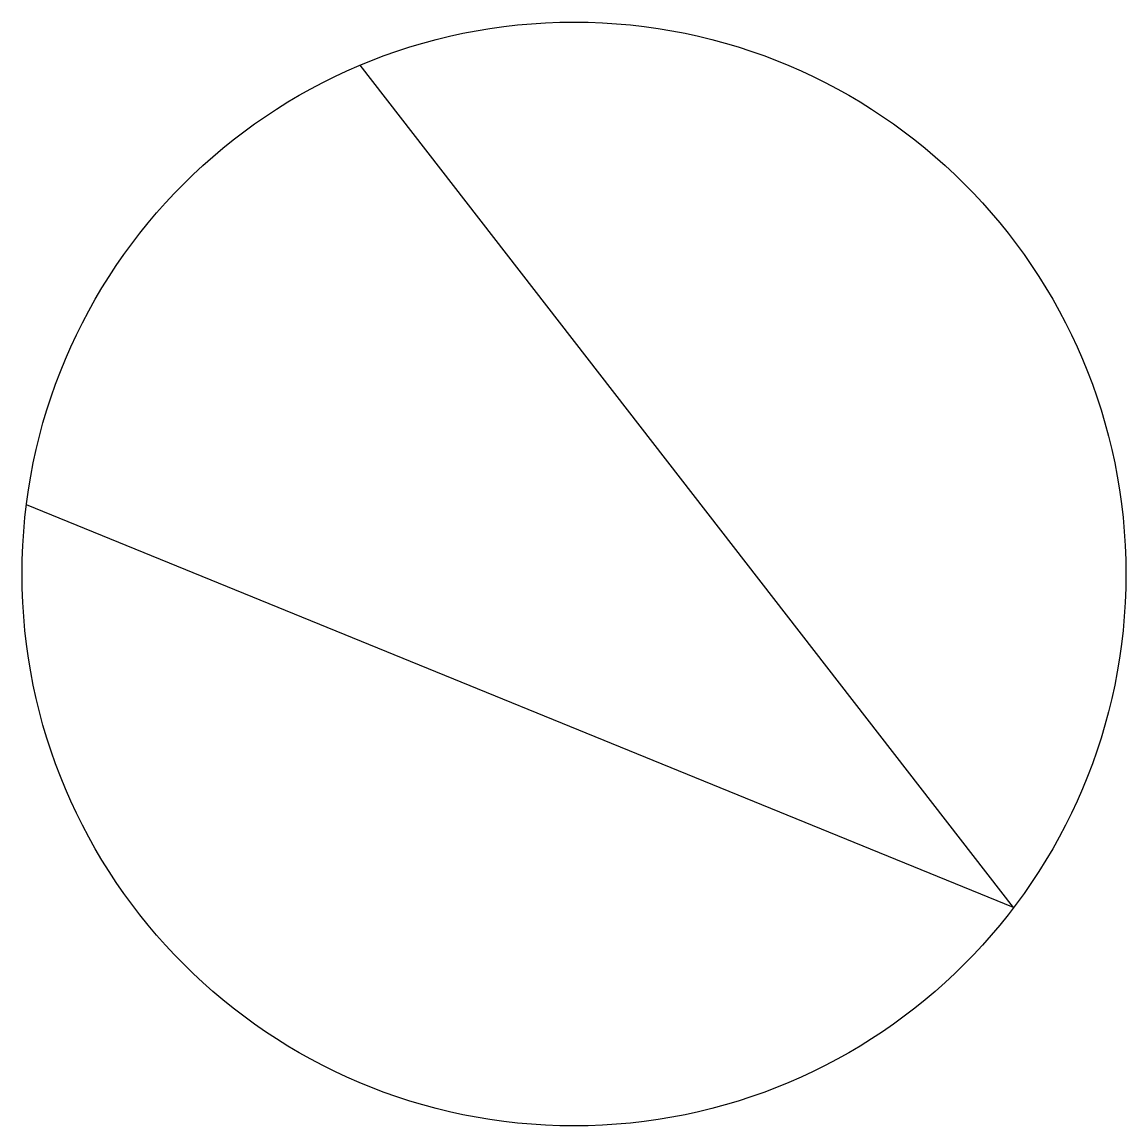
# Paper-space layout 'Bestandsplan' of a CAD drawing. Header units: metres. Extents: x 980.2 to 1000.2, y 37.4 to 57.4.
import ezdxf

# ---------------------------------------------------------------- set-up
doc = ezdxf.new("R2010")
doc.units = ezdxf.units.M
doc.header["$LTSCALE"] = 2
doc.header["$MEASUREMENT"] = 0
doc.layers.get('0').update_dxf_attribs({"color": 151, "linetype": 'CONTINUOUS'})

psp = doc.layouts.new('Bestandsplan')

# ---------------------------------------------------------------- linework, layer by layer
at = {"color": 9, "flags": 128}
for points in [[(998.201, 41.323), (986.36, 56.587)], [(998.201, 41.323), (980.314, 48.621)]]:
    psp.add_lwpolyline(points, dxfattribs=at)
at = {"color": 9}
psp.add_circle((990.235, 47.368), 10, dxfattribs=at)

doc.saveas('drawing.dxf')
